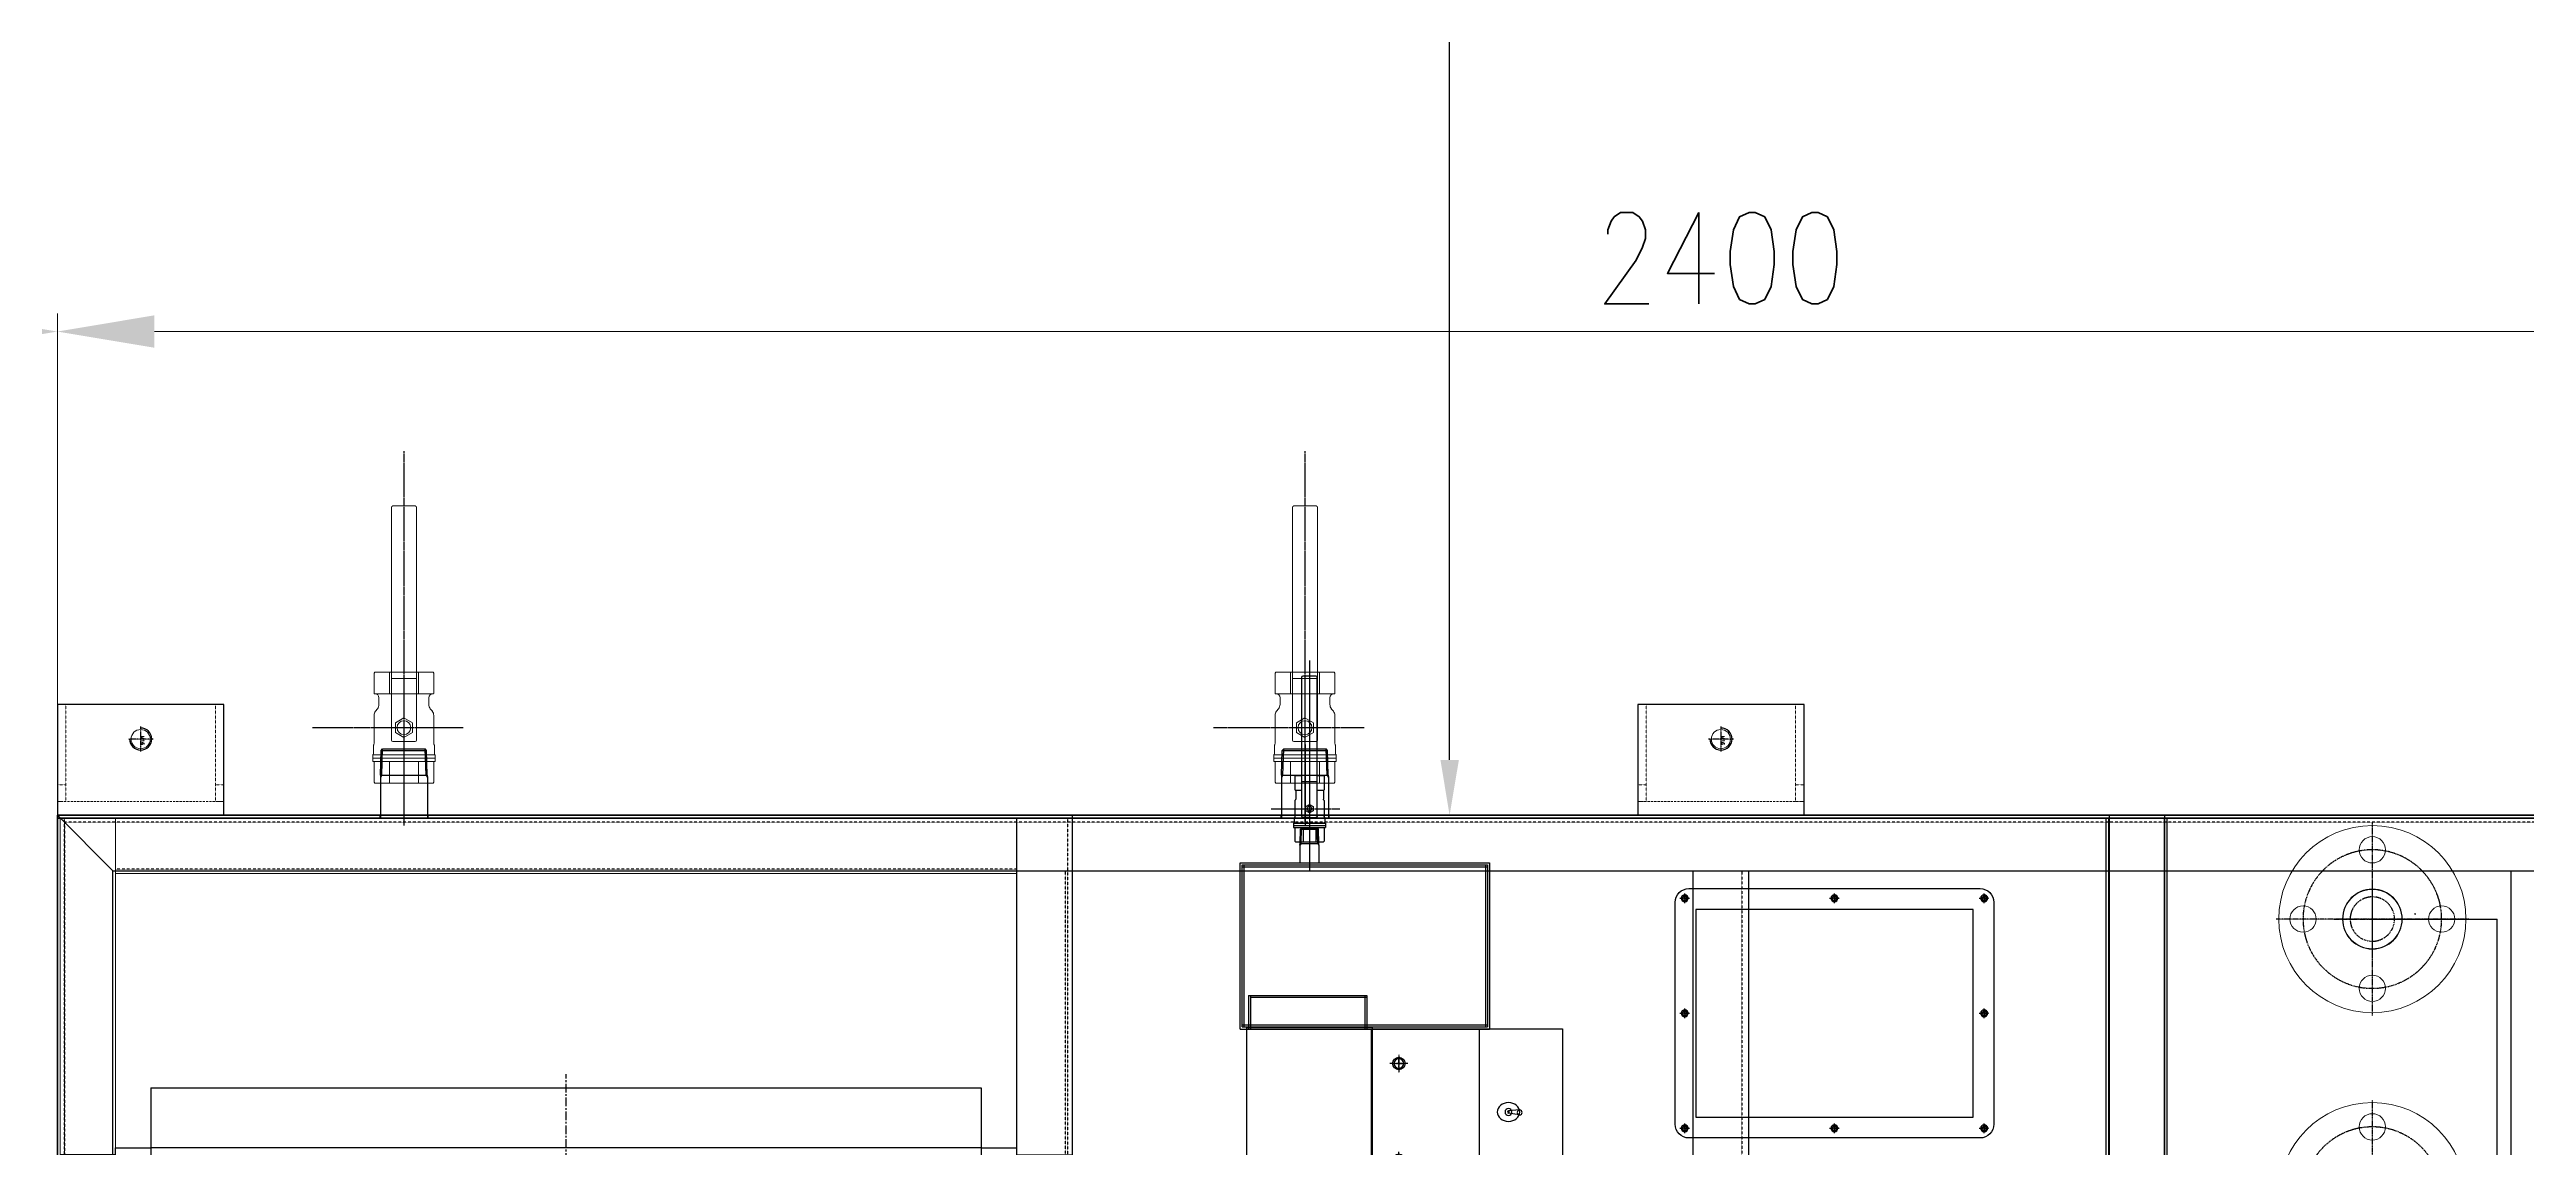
# Model space of a CAD drawing. Header units: millimetres. Extents: x -32759 to 129432, y 390 to 54305.
# Drawn here: x 24074 to 25861, y 29376 to 30169 of the extents above; entities that cross this region are included whole.
import ezdxf

# ---------------------------------------------------------------- set-up
doc = ezdxf.new("R2010")
doc.units = ezdxf.units.MM
for name, pattern in [('CENTER', [2, 1.25, -0.25, 0.25, -0.25]), ('HIDDEN', [0.375, 0.25, -0.125]), ('HIDDEN2', [4.7625, 3.175, -1.5875]), ('PHANTOM', [2.5, 1.25, -0.25, 0.25, -0.25, 0.25, -0.25])]:
    doc.linetypes.add(name, pattern=pattern)
for name, color, linetype in [('01a', 8, 'Continuous'), ('01b', 30, 'Continuous'), ('01d', 211, 'Continuous'), ('01j', 243, 'Continuous'), ('04', 111, 'Continuous'), ('1', 20, 'Continuous'), ('3', 5, 'Continuous'), ('4', 102, 'Continuous'), ('_0', 3, 'Continuous'), ('BOM-UDEF', 3, 'Continuous'), ('CENTER', 1, 'CENTER'), ('CL', 1, 'CENTER'), ('FL', 3, 'Continuous'), ('HL', 2, 'HIDDEN'), ('PL', 5, 'PHANTOM'), ('외형선', 3, 'Continuous')]:
    doc.layers.add(name, color=color, linetype=linetype)
doc.layers.add('08 소재', color=7, linetype='Continuous', lineweight=60, true_color=0xeb9514)
for name, color, linetype, lineweight in [('1-senter', 1, 'CENTER', 15), ('2은선', 2, 'HIDDEN', 18), ('_BODY', 7, 'Continuous', 13)]:
    doc.layers.add(name, color=color, linetype=linetype, lineweight=lineweight)
doc.styles.add('ROAMNS', font='romans.shx', dxfattribs={"width": 0.8, "bigfont": 'whgtxt.shx'})
doc.styles.add('한글', font='romans.shx', dxfattribs={"height": 4, "bigfont": 'whgtxt.shx'})
doc.dimstyles.new('20 작은 한덕_도면칫수', dxfattribs={"dimscale": 20, "dimtxt": 3.3, "dimasz": 3.5, "dimexe": 0.65, "dimexo": 1.25, "dimgap": 1, "dimtad": 1, "dimdec": 0, "dimdsep": 46, "dimtxsty": 'ROAMNS', "dimcen": 0, "dimclrd": 7, "dimclre": 7, "dimclrt": 2, "dimadec": 0, "dimazin": 2, "dimtp": 0.1, "dimtm": 0.1, "dimtfac": 0.71, "dimtdec": 0, "dimtmove": 0, "dimatfit": 3, "dimfxl": 1, "dimlwd": -1, "dimlwe": -1, "dimarcsym": 1})
doc.dimstyles.new('20 한덕_도면칫수', dxfattribs={"dimscale": 20, "dimtxt": 3.3, "dimasz": 2, "dimexe": 0.65, "dimexo": 1.25, "dimgap": 1, "dimtad": 1, "dimdsep": 46, "dimtxsty": 'ROAMNS', "dimcen": 0, "dimclrd": 7, "dimclre": 7, "dimclrt": 2, "dimadec": 0, "dimazin": 2, "dimtp": 0.1, "dimtm": 0.1, "dimtfac": 0.71, "dimtmove": 0, "dimatfit": 3, "dimfxl": 1, "dimlwd": -1, "dimlwe": -1, "dimarcsym": 1})

# ---------------------------------------------------------------- blocks, each defined once
blk = doc.blocks.new('*D1460')
at = {"color": 7, "linetype": 'ByBlock', "transparency": 16777216}
for p, q in [((272423.9, 142126.5), (272423.9, 142698.2)), ((274823.9, 142046.5), (274823.9, 142698.2)), ((274753.9, 142685.2), (272493.9, 142685.2))]:
    blk.add_line(p, q, dxfattribs=at)
at = {"color": 7, "transparency": 16777216}
for points in [[(272493.9, 142696.9), (272493.9, 142673.5), (272423.9, 142685.2)], [(274753.9, 142696.9), (274753.9, 142673.5), (274823.9, 142685.2)]]:
    blk.add_solid(points, dxfattribs=at)
at = {"layer": 'Defpoints', "color": 0, "transparency": 16777216}
for p in [(272423.9, 142685.2), (272423.9, 142101.5), (274823.9, 142021.5)]:
    blk.add_point(p, dxfattribs=at)
at = {"color": 2, "transparency": 16777216, "insert": (273623.9, 142738.2), "char_height": 66, "attachment_point": 5, "style": 'ROAMNS'}
blk.add_mtext('2400', dxfattribs=at)
blk = doc.blocks.new('*D1461')
at = {"color": 7, "linetype": 'ByBlock', "transparency": 16777216}
for p, q in [((270823.9, 142222.4), (270823.9, 142698.2)), ((272423.9, 142312.6), (272423.9, 142698.2)), ((272353.9, 142685.2), (270893.9, 142685.2))]:
    blk.add_line(p, q, dxfattribs=at)
at = {"color": 7, "transparency": 16777216}
for points in [[(270893.9, 142696.9), (270893.9, 142673.5), (270823.9, 142685.2)], [(272353.9, 142696.9), (272353.9, 142673.5), (272423.9, 142685.2)]]:
    blk.add_solid(points, dxfattribs=at)
at = {"layer": 'Defpoints', "color": 0, "transparency": 16777216}
for p in [(270823.9, 142685.2), (272423.9, 142287.6), (270823.9, 142197.4)]:
    blk.add_point(p, dxfattribs=at)
at = {"color": 2, "transparency": 16777216, "insert": (271623.9, 142738.2), "char_height": 66, "attachment_point": 5, "style": 'ROAMNS'}
blk.add_mtext('1600', dxfattribs=at)
blk = doc.blocks.new('cvbncvbnvc')
at = {"color": 2, "ltscale": 0.5}
for p, q in [((446863.7, 224427), (446863.7, 225627)), ((446903.7, 224427), (446903.7, 225627)), ((447651.7, 224427), (447651.7, 225627))]:
    blk.add_line(p, q, dxfattribs=at)
at = {"ltscale": 0.5}
for p, q in [((448383.7, 225627), (448383.7, 224427)), ((448383.7, 224427), (445983.7, 224427))]:
    blk.add_line(p, q, dxfattribs=at)
blk = doc.blocks.new('wqerwqrewq')
at = {"ltscale": 0.5}
for p, q in [((474275.7, 302955.3), (474275.7, 302957.3)), ((474275.7, 302957.3), (475471.7, 302957.3)), ((474275.7, 302955.3), (475471.7, 302955.3)), ((475471.7, 302955.3), (475471.7, 302957.3))]:
    blk.add_line(p, q, dxfattribs=at)
at = {"color": 2, "linetype": 'HIDDEN2', "ltscale": 0.5}
for p, q in [((474798.7, 302957.3), (474798.7, 302955.3)), ((474948.7, 302957.3), (474948.7, 302955.3))]:
    blk.add_line(p, q, dxfattribs=at)
blk = doc.blocks.new('sdfgdsgsdgsd')
at = {"layer": '1'}
blk.add_line((445072.6, 186300.7), (445072.6, 186242.2), dxfattribs=at)
at = {"layer": '3'}
for p, q in [((445056.3, 186296.3), (445057.3, 186297.4)), ((445088, 186297.4), (445057.3, 186297.4)), ((445089, 186296.3), (445088, 186297.4)), ((445055.8, 186278.4), (445056.3, 186296.3)), ((445089, 186296.3), (445056.3, 186296.3)), ((445089.5, 186278.4), (445089, 186296.3)), ((445055.6, 186276.9), (445055.6, 186247.5)), ((445089.5, 186278.4), (445055.8, 186278.4)), ((445089.6, 186276.9), (445089.6, 186247.5))]:
    blk.add_line(p, q, dxfattribs=at)
at = {"layer": '4'}
for p, q in [((445056.7, 186278.4), (445057.3, 186297.4)), ((445088.6, 186278.4), (445088, 186297.4)), ((445055.8, 186278.4), (445055.6, 186276.9)), ((445056.7, 186278.4), (445055.6, 186276.9)), ((445088.6, 186278.4), (445089.6, 186276.9)), ((445089.5, 186278.4), (445089.6, 186276.9))]:
    blk.add_line(p, q, dxfattribs=at)
blk = doc.blocks.new('BA-25P')
for p, q in [((-40, 21.1), (-39.4, 21.5)), ((-40, 21.1), (-40, -21.1)), ((-39.4, 21.5), (-24.7, 21.5)), ((-24.5, 21.3), (-24.5, -21.3)), ((-21.5, 18), (-16.7, 18)), ((-13.7, 19), (-11.8, 20.5)), ((-8.8, 21.5), (8.6, 21.5)), ((12.2, 21.7), (12.4, 21.8)), ((12.9, 22), (19, 22)), ((19.5, 22.5), (24.5, 22.5)), ((19.5, 22.5), (19.5, -22.5)), ((22, 22.5), (22, -22.5)), ((24.5, 22.5), (24.5, -22.5)), ((24.5, 21.5), (39.4, 21.5)), ((40, 21.1), (39.4, 21.5)), ((40, 21.1), (40, -21.1)), ((-160, 8), (-160, -8)), ((-159, 9), (9, 9)), ((-40, 10.5), (-24.5, 10.5)), ((-35.5, 9), (-35.5, -9)), ((10, 8), (10, -8)), ((24.5, 10.5), (40, 10.5)), ((-159, -9), (9, -9)), ((-40, -10.5), (-24.5, -10.5)), ((24.5, -10.5), (40, -10.5)), ((-40, -21.1), (-39.4, -21.5)), ((-39.4, -21.5), (-24.7, -21.5)), ((-21.5, -18), (-16.7, -18)), ((-13.7, -19), (-11.8, -20.5)), ((-8.8, -21.5), (8.6, -21.5)), ((12.2, -21.7), (12.4, -21.8)), ((12.9, -22), (19, -22)), ((19.5, -22.5), (24.5, -22.5)), ((24.5, -21.5), (39.4, -21.5)), ((40, -21.1), (39.4, -21.5))]:
    blk.add_line(p, q)
blk.add_lwpolyline([(7.2, 0), (3.6, 6.2), (-3.6, 6.2), (-7.2, 0), (-3.6, -6.2), (3.6, -6.2)], close=True)
blk.add_circle((0, 0), 5)
for centre, radius, start, end in [((-24.7, 21.3), 0.2, 0, 90), ((-21.5, 21), 3, 180, 270), ((-16.7, 23), 5, 270, 307.5582), ((-8.8, 16.5), 5, 90, 127.5582), ((8.6, 56.9), 35.4, 269.9365, 275.7235), ((12.9, 21), 1, 90, 124.5464), ((19, 22.5), 0.5, 270, 360), ((-159, 8), 1, 90, 180), ((9, 8), 1, 0, 90), ((-159, -8), 1, 180, 270), ((9, -8), 1, 270, 0), ((-24.7, -21.3), 0.2, 270, 0), ((-21.5, -21), 3, 90, 180), ((-16.7, -23), 5, 52.4418, 90), ((-8.8, -16.5), 5, 232.4418, 270), ((8.6, -56.9), 35.4, 84.2765, 90.0635), ((12.9, -21), 1, 235.4536, 270), ((19, -22.5), 0.5, 0, 90)]:
    blk.add_arc(centre, radius, start, end)
at = {"layer": 'CENTER'}
for p, q in [((0, 66), (0, -42.8)), ((-199.5, 0), (68.3, 0))]:
    blk.add_line(p, q, dxfattribs=at)
blk = doc.blocks.new('asfasfafad')
at = {"ltscale": 0.5}
blk.add_circle((450922.2, 187774.3), 3.5, dxfattribs=at)
at = {"layer": 'CL', "ltscale": 0.5}
for p, q in [((450917.7, 187774.3), (450926.7, 187774.3)), ((450922.2, 187778.8), (450922.2, 187769.8))]:
    blk.add_line(p, q, dxfattribs=at)
blk = doc.blocks.new('sdffgsdgds')
at = {"ltscale": 0.5}
for p, q in [((450625.7, 187649.8), (450625.7, 187769.8)), ((450625.7, 187769.8), (450853.7, 187769.8)), ((450715.7, 187649.8), (450715.7, 187769.8)), ((450793.7, 187649.8), (450793.7, 187769.8)), ((450853.7, 187649.8), (450853.7, 187769.8)), ((450822.6, 187711.8), (450814.8, 187710.7)), ((450822.7, 187708.3), (450814.8, 187709)), ((450625.7, 187649.8), (450853.7, 187649.8)), ((450627.2, 187625.8), (450627.2, 187649.8)), ((450628.7, 187625.8), (450628.7, 187649.8)), ((450711.2, 187625.8), (450711.2, 187649.8)), ((450712.7, 187625.8), (450712.7, 187649.8)), ((450627.2, 187625.8), (450712.7, 187625.8)), ((450628.7, 187626.8), (450712.7, 187626.8))]:
    blk.add_line(p, q, dxfattribs=at)
for centre, radius in [((450814.8, 187709.8), 2.49), ((450822.9, 187710.1), 1.78)]:
    blk.add_circle(centre, radius, dxfattribs=at)
for major_axis, ratio in [((8.13, 0), 0.829587), ((0, 0.809), 0.734174)]:
    blk.add_ellipse((450814.8, 187709.8), major_axis=major_axis, ratio=ratio, dxfattribs=at)
for p in [(-186.5, -29.5), (-186.5, -99.5)]:
    blk.add_blockref('asfasfafad', p)
blk = doc.blocks.new('kljhjkk')
at = {"layer": '1'}
blk.add_line((452009.2, 185555.5), (452009.2, 185525.2), dxfattribs=at)
at = {"layer": '3'}
for p, q in [((452002.4, 185541.9), (452002.7, 185552.1)), ((452002.7, 185552.1), (452003.5, 185552.9)), ((452015.6, 185552.1), (452002.7, 185552.1)), ((452014.9, 185552.9), (452003.5, 185552.9)), ((452015.6, 185552.1), (452014.9, 185552.9)), ((452015.9, 185541.9), (452015.6, 185552.1)), ((452002.3, 185540.5), (452002.4, 185541.9)), ((452002.3, 185540.5), (452002.3, 185527.9)), ((452015.9, 185541.9), (452002.4, 185541.9)), ((452016.1, 185540.5), (452015.9, 185541.9)), ((452016.1, 185540.5), (452016.1, 185527.9)), ((452016.1, 185527.9), (452002.3, 185527.9))]:
    blk.add_line(p, q, dxfattribs=at)
at = {"layer": '4'}
for p, q in [((452003.1, 185541.9), (452003.5, 185552.9)), ((452015.2, 185541.9), (452014.9, 185552.9)), ((452003.1, 185541.9), (452002.3, 185540.5)), ((452015.2, 185541.9), (452016.1, 185540.5))]:
    blk.add_line(p, q, dxfattribs=at)
blk = doc.blocks.new('BA-10P')
for p, q in [((-96, 6.2), (-96, 1.6)), ((-96, 1.6), (-96, -3)), ((5.4, 7.2), (-95, 7.2)), ((-24, 11.7), (-23.4, 12.1)), ((-24, 11.7), (-24, 7.2)), ((-23.4, 12.1), (-13.7, 12.1)), ((-19.6, 7.2), (-19.6, -4)), ((-13.5, 11.9), (-13.5, 7.2)), ((-13.3, 11.6), (-7, 11.6)), ((-6.4, 11.8), (-6.1, 12)), ((-5.6, 12.1), (5.6, 12.1)), ((6.2, 12.3), (6.4, 12.4)), ((6.4, 1.6), (6.4, 6.2)), ((6.4, 1.6), (6.4, -3)), ((6.9, 12.6), (10, 12.6)), ((10.5, 13.1), (13.5, 13.1)), ((10.5, 13.1), (10.5, -9.9)), ((12, 13.1), (12, -9.9)), ((13.5, 13.1), (13.5, -9.9)), ((13.5, 12.1), (23.4, 12.1)), ((13.5, 6.1), (24, 6.1)), ((24, 11.7), (23.4, 12.1)), ((24, 11.7), (24, -8.5)), ((5.4, -4), (-95, -4)), ((-24, -4), (-24, -8.5)), ((-24, -8.5), (-23.4, -8.9)), ((-23.4, -8.9), (-13.7, -8.9)), ((-13.5, -4), (-13.5, -8.7)), ((-13.3, -8.4), (-7, -8.4)), ((-6.4, -8.5), (-6.1, -8.7)), ((-5.6, -8.9), (5.6, -8.9)), ((6.2, -9.1), (6.4, -9.2)), ((6.9, -9.4), (10, -9.4)), ((10.5, -9.9), (13.5, -9.9)), ((13.5, -2.9), (24, -2.9)), ((13.5, -8.9), (23.4, -8.9)), ((24, -8.5), (23.4, -8.9))]:
    blk.add_line(p, q)
blk.add_lwpolyline([(3, 1.6), (1.5, 4.2), (-1.5, 4.2), (-3, 1.6), (-1.5, -1), (1.5, -1)], close=True)
blk.add_circle((0, 1.6), 1.62)
for centre, radius, start, end in [((-95, 6.2), 1, 90, 180), ((-13.7, 11.9), 0.2, 0, 90), ((-13.3, 11.8), 0.2, 180, 270), ((-7, 12.6), 1, 270, 300.7995), ((-5.6, 11.1), 1, 90, 120.7995), ((5.4, 6.2), 1, 0, 90), ((5.6, 13.1), 1, 270, 304.5464), ((6.9, 11.6), 1, 90, 124.5464), ((10, 13.1), 0.5, 270, 0), ((-95, -3), 1, 180, 270), ((-13.7, -8.7), 0.2, 270, 0), ((-13.3, -8.6), 0.2, 90, 180), ((-7, -9.4), 1, 59.2005, 90), ((-5.6, -7.9), 1, 239.2005, 270), ((5.4, -3), 1, 270, 0), ((5.6, -9.9), 1, 55.4536, 90), ((6.9, -8.4), 1, 235.4536, 270), ((10, -9.9), 0.5, 0, 90)]:
    blk.add_arc(centre, radius, start, end)
at = {"layer": 'CENTER'}
for p, q in [((0, 29.4), (0, -20.5)), ((-107.1, 1.6), (44.8, 1.6))]:
    blk.add_line(p, q, dxfattribs=at)
blk = doc.blocks.new('sdfgsdfgsdfgfsdgd')
at = {"ltscale": 0.5}
for p, q in [((452555, 185817.4), (452435, 185817.4)), ((452435, 185817.4), (452435, 185637.4)), ((452553.5, 185815.9), (452436.5, 185815.9)), ((452436.5, 185815.9), (452436.5, 185638.9)), ((452553.5, 185814.4), (452436.5, 185814.4)), ((452438, 185815.9), (452438, 185638.9)), ((452552, 185815.9), (452552, 185638.9)), ((452553.5, 185815.9), (452553.5, 185638.9)), ((452555, 185817.4), (452555, 185637.4)), ((452435, 185637.4), (452555, 185637.4)), ((452436.5, 185640.4), (452553.5, 185640.4)), ((452436.5, 185638.9), (452553.5, 185638.9))]:
    blk.add_line(p, q, dxfattribs=at)
blk.add_blockref('BA-10P', (452396, 185765.7))
at = {"rotation": 90}
blk.add_blockref('kljhjkk', (637962.9, -266241.8), dxfattribs=at)
blk = doc.blocks.new('asdfsadsf')
blk.add_blockref('sdffgsdgds', (-2345.6, 18433.1))
at = {"rotation": 90}
blk.add_blockref('sdfgsdfgsdfgfsdgd', (634093, -246472), dxfattribs=at)
blk = doc.blocks.new('A$C36E35FFA')
at = {"ltscale": 0.5}
blk.add_circle((3.5, 3.5), 2.5, dxfattribs=at)
at = {"layer": 'CL', "ltscale": 0.5}
for p, q in [((0, 3.5), (7, 3.5)), ((3.5, 7), (3.5, 0))]:
    blk.add_line(p, q, dxfattribs=at)
blk = doc.blocks.new('sdfgsdfgsdfgsdfs')
at = {"ltscale": 0.5}
for p, q in [((450262, 185547.2), (450052, 185547.2)), ((450042, 185537.2), (450042, 185377.2)), ((450272, 185377.2), (450272, 185537.2)), ((450052, 185367.2), (450262, 185367.2))]:
    blk.add_line(p, q, dxfattribs=at)
for centre, start, end in [((450052, 185537.2), 90, 180), ((450262, 185537.2), 0, 90), ((450052, 185377.2), 180, 270), ((450262, 185377.2), 270, 0)]:
    blk.add_arc(centre, 10, start, end, dxfattribs=at)
for p in [(450045.5, 185536.7), (450153.5, 185536.7), (450261.5, 185536.7), (450045.5, 185453.7), (450261.5, 185453.7), (450045.5, 185370.7), (450153.5, 185370.7), (450261.5, 185370.7)]:
    blk.add_blockref('A$C36E35FFA', p, dxfattribs=at)
blk = doc.blocks.new('xcvbxcvbcvbvxcxc')
at = {"ltscale": 0.5}
for p, q in [((508454.9, 282119), (508454.9, 284519)), ((508494.9, 284479), (508454.9, 284519)), ((508494.9, 284479), (508494.9, 282159))]:
    blk.add_line(p, q, dxfattribs=at)
at = {"layer": 'HL', "ltscale": 0.5}
blk.add_line((508459.9, 282124), (508459.9, 284514), dxfattribs=at)
blk = doc.blocks.new('cvncvbncvncv')
at = {"ltscale": 0.5}
for p, q in [((505483.1, 284638.8), (506683.1, 284638.8)), ((505523.1, 284598.8), (505483.1, 284638.8)), ((506643.1, 284598.8), (506683.1, 284638.8)), ((506643.1, 284598.8), (505523.1, 284598.8))]:
    blk.add_line(p, q, dxfattribs=at)
at = {"layer": 'HL', "ltscale": 0.5}
blk.add_line((505488.1, 284633.8), (506678.1, 284633.8), dxfattribs=at)
blk = doc.blocks.new('asfdsdfafsad')
at = {"ltscale": 0.5}
for p, q in [((507346.1, 283868.7), (506226.1, 283868.7)), ((506226.1, 283868.7), (506226.1, 283828.7)), ((507346.1, 283868.7), (507346.1, 283828.7)), ((506226.1, 283828.7), (507346.1, 283828.7))]:
    blk.add_line(p, q, dxfattribs=at)
at = {"layer": 'HL', "ltscale": 0.5}
blk.add_line((506226.1, 283833.7), (507346.1, 283833.7), dxfattribs=at)
blk = doc.blocks.new('sdfgfgsfdgsd')
for name, p in [('xcvbxcvbcvbvxcxc', (-2088.1, -1572.4)), ('cvncvbncvncv', (883.7, -1692.2)), ('asfdsdfafsad', (180.7, -1614.1)), ('asfdsdfafsad', (180.7, -2102.1)), ('asfdsdfafsad', (180.7, -2692.1))]:
    blk.add_blockref(name, p)
blk = doc.blocks.new('sdfgsdgfdgd')
at = {"ltscale": 0.5}
blk.add_circle((489855.9, 297052.9), 6.92, dxfattribs=at)
at = {"layer": 'CL', "ltscale": 0.5}
for p, q in [((489846.9, 297052.9), (489864.9, 297052.9)), ((489855.9, 297061.9), (489855.9, 297043.9))]:
    blk.add_line(p, q, dxfattribs=at)
at = {"layer": 'FL', "color": 1, "ltscale": 0.5}
blk.add_arc((489855.9, 297052.9), 8, 270, 180, dxfattribs=at)
at = {"color": 2, "style": '한글'}
blk.add_text('M16', height=2.4, dxfattribs=at).set_placement((489853.5, 297053.1))
blk = doc.blocks.new('sdfgsdfsdgsd')
at = {"color": 2, "linetype": 'HIDDEN2', "ltscale": 0.5}
blk.add_line((490032.2, 296995.1), (490032.2, 297115.1), dxfattribs=at)
at = {"ltscale": 0.5}
blk.add_line((490042.2, 296995.1), (490042.2, 297115.1), dxfattribs=at)
at = {"layer": '외형선'}
for p, q in [((490042.2, 297115.1), (489962.2, 297115.1)), ((489962.2, 297115.1), (489962.2, 296995.1)), ((489962.2, 296995.1), (490042.2, 296995.1))]:
    blk.add_line(p, q, dxfattribs=at)
blk.add_blockref('sdfgsdgfdgd', (131.3, 2.2))
blk = doc.blocks.new('cvbncncvbcn')
at = {"ltscale": 0.5}
for p, q in [((490334.8, 296974.9), (490334.8, 296980.9)), ((490334.8, 296980.9), (490404.8, 296980.9)), ((490334.8, 296974.9), (490404.8, 296974.9)), ((490392.8, 296974.9), (490392.8, 296980.9)), ((490404.8, 296974.9), (490404.8, 296980.9))]:
    blk.add_line(p, q, dxfattribs=at)
blk = doc.blocks.new('ASFDASFDDFAS')
blk.add_blockref('sdfgsdfsdgsd', (21.3, -380.4))
at = {"layer": '2은선', "xscale": -1, "rotation": 180}
blk.add_blockref('cvbncncvbcn', (-351.3, 593709.5), dxfattribs=at)
at = {"layer": '2은선'}
blk.add_blockref('cvbncncvbcn', (-351.3, -360.2), dxfattribs=at)
blk = doc.blocks.new('HS_BOM', base_point=(-3113.6, 16316.3))
at = {"layer": 'BOM-UDEF'}
blk.add_circle((-3113.6, 16316.3), 0.25, dxfattribs=at)
blk = doc.blocks.new('A$C386F4B6A')
at = {"ltscale": 0.5}
for centre, radius in [((69.5, 69.5), 67.5), ((69.5, 119.5), 9.5), ((69.5, 69.5), 21.4), ((19.5, 69.5), 9.5), ((119.5, 69.5), 9.5), ((69.5, 19.5), 9.5)]:
    blk.add_circle(centre, radius, dxfattribs=at)
at = {"layer": 'CL', "ltscale": 0.5}
for p, q in [((69.5, 139), (69.5, 0)), ((0, 69.5), (139, 69.5))]:
    blk.add_line(p, q, dxfattribs=at)
blk.add_circle((69.5, 69.5), 50, dxfattribs=at)
at = {"layer": 'PL', "ltscale": 0.5}
blk.add_circle((69.5, 69.5), 16, dxfattribs=at)
at = {"layer": 'BOM-UDEF', "ltscale": 0.5}
blk.add_blockref('HS_BOM', (73.2, 100.3), dxfattribs=at)
blk = doc.blocks.new('asdfasfsad')
at = {"ltscale": 0.5}
for p, q in [((446432.6, 202147.8), (445782.6, 202147.8)), ((445782.6, 202147.8), (445782.6, 202107.8)), ((446432.6, 202107.8), (446432.6, 202147.8)), ((445782.6, 202107.8), (446432.6, 202107.8)), ((445782.6, 202107.8), (446432.6, 202107.8))]:
    blk.add_line(p, q, dxfattribs=at)
at = {"layer": 'HL', "ltscale": 0.5}
blk.add_line((445782.6, 202110.8), (446432.6, 202110.8), dxfattribs=at)
blk = doc.blocks.new('A$C351C1466')
at = {"ltscale": 0.5}
for p, q in [((2, 140), (2, 0)), ((16, 140), (2, 140)), ((18, 2), (18, 138)), ((2, 94.3), (18, 94.3)), ((2, 45.7), (18, 45.7)), ((2, 0), (16, 0))]:
    blk.add_line(p, q, dxfattribs=at)
for centre, start, end in [((16, 138), 0, 90), ((16, 2), 270, 0)]:
    blk.add_arc(centre, 2, start, end, dxfattribs=at)
at = {"layer": 'CL', "ltscale": 0.5}
for p, q in [((1, 122.5), (19, 122.5)), ((0, 70), (20, 70)), ((1, 17.5), (19, 17.5))]:
    blk.add_line(p, q, dxfattribs=at)
at = {"layer": 'HL', "ltscale": 0.5}
for p, q in [((2, 132), (18, 132)), ((2, 113), (18, 113)), ((2, 27), (18, 27)), ((2, 8), (18, 8))]:
    blk.add_line(p, q, dxfattribs=at)
at = {"layer": 'PL', "ltscale": 0.5}
for p, q in [((2, 90), (18, 90)), ((2, 50), (18, 50))]:
    blk.add_line(p, q, dxfattribs=at)
blk = doc.blocks.new('JFGHGFHG')
at = {"ltscale": 0.5}
for p, q in [((260454.7, 106813.1), (260524.7, 106813.1)), ((260454.7, 106764.5), (260454.7, 106813.1)), ((260454.7, 106809.6), (260524.7, 106809.6)), ((260524.7, 106813.1), (260524.7, 106764.5)), ((260454.7, 106768), (260524.7, 106768)), ((260524.7, 106764.5), (260454.7, 106764.5))]:
    blk.add_line(p, q, dxfattribs=at)
at = {"layer": 'CL', "ltscale": 0.5}
blk.add_line((260452.7, 106788.8), (260526.7, 106788.8), dxfattribs=at)
blk = doc.blocks.new('SDFGSDFGSDGSDF')
at = {"color": 1, "ltscale": 0.5}
for p, q in [((452856.8, 176560), (453326.8, 176560)), ((452856.8, 176510), (452856.8, 176560)), ((453326.8, 176560), (453326.8, 176510)), ((453326.8, 176510), (452856.8, 176510))]:
    blk.add_line(p, q, dxfattribs=at)
blk = doc.blocks.new('XCBXCBCXV')
at = {"color": 1, "ltscale": 0.5}
for p, q in [((453352.6, 177682.3), (453352.6, 178152.3)), ((453352.6, 178152.3), (453452.6, 178152.3)), ((453452.6, 178152.3), (453452.6, 177682.3)), ((453452.6, 177682.3), (453352.6, 177682.3))]:
    blk.add_line(p, q, dxfattribs=at)
blk = doc.blocks.new('sdfxvcbxcvb')
at = {"lineweight": 30}
for p, q in [((112921.9, -65674.7), (112919.9, -65676.7)), ((112945.9, -65676.7), (112919.9, -65676.7)), ((112919.9, -65676.7), (112919.9, -65684.7)), ((112943.9, -65674.7), (112921.9, -65674.7)), ((112927.9, -65676.7), (112927.9, -65684.7)), ((112937.9, -65684.7), (112937.9, -65676.7)), ((112943.9, -65674.7), (112945.9, -65676.7)), ((112945.9, -65684.7), (112945.9, -65676.7)), ((112896.9, -65764.7), (112896.9, -65698.7)), ((112968.9, -65698.7), (112896.9, -65698.7)), ((112963.9, -65693.7), (112901.9, -65693.7)), ((112901.9, -65698.7), (112901.9, -65693.7)), ((112902.9, -65699.7), (112902.9, -65758.7)), ((112958.9, -65695.7), (112906.9, -65695.7)), ((112919.9, -65684.7), (112925.9, -65684.7)), ((112944.9, -65689.7), (112920.9, -65689.7)), ((112920.9, -65689.7), (112920.9, -65695.7)), ((112939.9, -65684.7), (112925.9, -65684.7)), ((112925.9, -65684.7), (112925.9, -65689.7)), ((112927.9, -65689.7), (112927.9, -65695.7)), ((112937.9, -65695.7), (112937.9, -65689.7)), ((112939.9, -65689.7), (112939.9, -65684.7)), ((112945.9, -65684.7), (112939.9, -65684.7)), ((112944.9, -65695.7), (112944.9, -65689.7)), ((112962.9, -65758.7), (112962.9, -65699.7)), ((112963.9, -65698.7), (112963.9, -65693.7)), ((112968.9, -65764.7), (112968.9, -65698.7)), ((112887.9, -65868.7), (112887.9, -65764.7)), ((112887.9, -65764.7), (112977.9, -65764.7)), ((112887.9, -65770.7), (112977.9, -65770.7)), ((112906.9, -65762.7), (112958.9, -65762.7)), ((112977.9, -65764.7), (112977.9, -65868.7)), ((112887.9, -65800.7), (112977.9, -65800.7)), ((112483.9, -65828.7), (112563.9, -65828.7)), ((112483.9, -65868.7), (112483.9, -65828.7)), ((112563.9, -65828.7), (112563.9, -65868.7)), ((112804.9, -65840.7), (112768.9, -65840.7)), ((112769.9, -65833.7), (112836.9, -65833.7)), ((112769.9, -65868.7), (112769.9, -65833.7)), ((112804.9, -65840.7), (112804.9, -65848.7)), ((112836.9, -65833.7), (112836.9, -65868.7)), ((113023.9, -65828.7), (112943.9, -65828.7)), ((112943.9, -65828.7), (112943.9, -65868.7)), ((113023.9, -65868.7), (113023.9, -65828.7)), ((112804.9, -65848.7), (112768.9, -65848.7)), ((112478.9, -65868.7), (112478.9, -66518.7)), ((113028.9, -65868.7), (112478.9, -65868.7)), ((112770.1, -65896.7), (112770.1, -65868.7)), ((112787.1, -65868.7), (112787.1, -65896.7)), ((112817.4, -65899.2), (112817.4, -65868.7)), ((112842.4, -65899.2), (112842.4, -65868.7)), ((113028.9, -65894.2), (113028.9, -65868.7)), ((112739.6, -65896.7), (112739.6, -66490.7)), ((112817.6, -65896.7), (112739.6, -65896.7)), ((112758.6, -65896.7), (112758.6, -66490.7)), ((112798.6, -65896.7), (112798.6, -66490.7)), ((112817.6, -66490.7), (112817.6, -65896.7)), ((112903.9, -65896.2), (112903.9, -66491.2)), ((112940, -65896.2), (112903.9, -65896.2)), ((112920.6, -65894.2), (112920.6, -66493.2)), ((113072.2, -65894.2), (112920.6, -65894.2)), ((112940, -65896.2), (112940, -66491.2)), ((113028.9, -65894.2), (113028.9, -66493.2)), ((113072.2, -65894.2), (113038.9, -65894.2)), ((113072.2, -66493.2), (113072.2, -65894.2)), ((112747.4, -65899.2), (112747.4, -66488.2)), ((112817.6, -65899.2), (112747.4, -65899.2)), ((112815.9, -65899.2), (112815.9, -66488.2)), ((112903.9, -65899.2), (112817.6, -65899.2)), ((112843.9, -65899.2), (112843.9, -66488.2)), ((112912.4, -65899.2), (112903.9, -65899.2)), ((112912.4, -66488.2), (112912.4, -65899.2)), ((112817.6, -66488.2), (112747.4, -66488.2)), ((112817.4, -66488.2), (112817.4, -66518.7)), ((112903.9, -66488.2), (112817.6, -66488.2)), ((112842.4, -66488.2), (112842.4, -66518.7)), ((112903.9, -66488.2), (112912.4, -66488.2)), ((112739.6, -66490.7), (112817.6, -66490.7)), ((112770.1, -66518.7), (112770.1, -66490.7)), ((112787.1, -66490.7), (112787.1, -66518.7)), ((112940, -66491.2), (112903.9, -66491.2)), ((113072.2, -66493.2), (112920.6, -66493.2)), ((113028.9, -66518.7), (113028.9, -66493.2)), ((113072.2, -66493.2), (113038.9, -66493.2)), ((112559.3, -66518.7), (112478.5, -66518.7)), ((112478.9, -66518.7), (113028.9, -66518.7)), ((112483.9, -66518.7), (112483.9, -66558.7)), ((112563.9, -66558.7), (112563.9, -66518.7)), ((112769.9, -66518.7), (112769.9, -66553.7)), ((112817.4, -66518.1), (112817.4, -66507.2)), ((112836.9, -66553.7), (112836.9, -66518.7)), ((112842.4, -66518.1), (112842.4, -66507.2)), ((112943.9, -66558.7), (112943.9, -66518.7)), ((113023.9, -66518.7), (113023.9, -66558.7)), ((112804.9, -66538.7), (112768.9, -66538.7)), ((112804.9, -66538.7), (112804.9, -66546.7)), ((112483.9, -66558.7), (112563.9, -66558.7)), ((112804.9, -66546.7), (112768.9, -66546.7)), ((112769.9, -66553.7), (112836.9, -66553.7)), ((113023.9, -66558.7), (112943.9, -66558.7))]:
    blk.add_line(p, q, dxfattribs=at)
at = {"lineweight": -2}
blk.add_line((112926.7, -65679.7), (112926.7, -65669.7), dxfattribs=at)
at = {"lineweight": 30}
for centre, radius in [((112751.6, -65844.7), 17.7), ((112523.9, -65848.7), 4.5), ((112751.6, -65844.7), 13), ((112751.6, -65844.7), 4), ((112983.9, -65848.7), 4.5), ((112931, -65956.4), 4), ((112931, -66193.7), 4), ((112931, -66430.9), 4), ((112523.9, -66538.7), 4.5), ((112751.6, -66542.7), 17.7), ((112751.6, -66542.7), 13), ((112751.6, -66542.7), 4), ((112983.9, -66538.7), 4.5)]:
    blk.add_circle(centre, radius, dxfattribs=at)
for centre, start, end in [((112906.9, -65699.7), 90, 180), ((112958.9, -65699.7), 0, 90), ((112906.9, -65758.7), 180, 270), ((112958.9, -65758.7), 270, 0)]:
    blk.add_arc(centre, 4, start, end, dxfattribs=at)
at = {"layer": '1-senter', "lineweight": 30}
for p, q in [((112523.9, -65856.2), (112523.9, -65841.2)), ((112983.9, -65841.2), (112983.9, -65856.2)), ((112531.4, -65848.7), (112516.4, -65848.7)), ((112976.4, -65848.7), (112991.4, -65848.7)), ((112931, -65952.4), (112931, -65960.4)), ((112935, -65956.4), (112927, -65956.4)), ((112935, -66193.7), (112927, -66193.7)), ((112931, -66189.7), (112931, -66197.7)), ((112935, -66430.9), (112927, -66430.9)), ((112931, -66426.9), (112931, -66434.9)), ((112516.4, -66538.7), (112531.4, -66538.7)), ((112523.9, -66531.2), (112523.9, -66546.2)), ((112976.4, -66538.7), (112991.4, -66538.7)), ((112983.9, -66531.2), (112983.9, -66546.2))]:
    blk.add_line(p, q, dxfattribs=at)
at = {"layer": 'CL', "ltscale": 5}
blk.add_line((112438.9, -66193.7), (113082.2, -66193.7), dxfattribs=at)
at = {"color": 1}
blk.add_blockref('XCBXCBCXV', (-340523.6, -244110.9), dxfattribs=at)
at = {"color": 1, "rotation": 90}
blk.add_blockref('SDFGSDFGSDGSDF', (289439, -519285.5), dxfattribs=at)
at = {"ltscale": 0.5, "extrusion": (0, 0, -1), "zscale": -1, "rotation": 180}
for p in [(-112390.9, -65973.7), (-112390.9, -66273.7)]:
    blk.add_blockref('A$C351C1466', p, dxfattribs=at)
at = {"extrusion": (0, 0, -1), "zscale": -1, "rotation": 180}
for p in [(148045.8, 40745.1), (148045.8, 40445.1)]:
    blk.add_blockref('JFGHGFHG', p, dxfattribs=at)
at = {"color": 2, "insert": (112709.8, -66253.2), "char_height": 24.75, "attachment_point": 5, "style": 'ROAMNS'}
blk.add_mtext('COOLANT SEPARATOR\\P360', dxfattribs=at)
blk = doc.blocks.new('sdfgsdgfsdsd')
at = {"color": 2, "linetype": 'HIDDEN2', "ltscale": 0.5}
for p, q in [((451500.1, 204107.9), (451500.1, 204109.9)), ((451534.6, 204107.9), (451534.6, 204109.9))]:
    blk.add_line(p, q, dxfattribs=at)
at = {"layer": 'CL', "ltscale": 0.5}
blk.add_line((451517.3, 204105.9), (451517.3, 204111.9), dxfattribs=at)
blk = doc.blocks.new('wetsdfg')
at = {"ltscale": 0.5}
for p, q in [((124343.3, -71810.7), (124343.3, -71808.7)), ((124343.3, -71808.7), (126743.3, -71808.7)), ((124343.3, -71810.7), (126743.3, -71810.7))]:
    blk.add_line(p, q, dxfattribs=at)
for p in [(-326924, -275918.6), (-326274, -275918.6)]:
    blk.add_blockref('sdfgsdgfsdsd', p)
blk = doc.blocks.new('sdgsdfgsgs')
at = {"ltscale": 0.5}
for p, q in [((446006.6, 224057.8), (446006.6, 224059.8)), ((446006.6, 224059.8), (447202.6, 224059.8)), ((446006.6, 224057.8), (447202.6, 224057.8)), ((447202.6, 224057.8), (447202.6, 224059.8))]:
    blk.add_line(p, q, dxfattribs=at)
blk = doc.blocks.new('asdfsfsadas')
at = {"color": 2, "linetype": 'HIDDEN2', "ltscale": 0.5}
for p, q in [((499558.6, 279988.1), (499560.6, 279988.1)), ((499558.6, 279945.1), (499560.6, 279945.1))]:
    blk.add_line(p, q, dxfattribs=at)
at = {"layer": 'CL', "ltscale": 0.5}
blk.add_line((499557.6, 279966.6), (499561.6, 279966.6), dxfattribs=at)
blk = doc.blocks.new('rtuyrtuturt')
blk.add_blockref('sdgsdfgsgs', (48909.2, 56961.9))
at = {"xscale": -1, "rotation": 270}
blk.add_blockref('asdfsfsadas', (215149.1, -218539), dxfattribs=at)
blk = doc.blocks.new('A$C528D25A0')
blk.add_circle((3, 3), 1.62)
at = {"layer": 'CL'}
for p, q in [((0, 3), (6, 3)), ((3, 6), (3, 0))]:
    blk.add_line(p, q, dxfattribs=at)
at = {"layer": 'FL', "color": 1}
blk.add_arc((3, 3), 2, 270, 180, dxfattribs=at)
at = {"color": 2, "insert": (2.5, 4), "char_height": 0.56, "width": 1.478, "attachment_point": 1, "style": 'ROAMNS'}
blk.add_mtext('M4', dxfattribs=at)
blk = doc.blocks.new('xcvbxcbxc')
at = {"ltscale": 0.5}
blk.add_circle((451078.4, 186078.3), 4.5, dxfattribs=at)
blk.add_circle((451078.4, 186078.3), 4.5, dxfattribs=at)
at = {"layer": 'CL', "ltscale": 0.5}
for p, q in [((451078.4, 186084.7), (451078.4, 186071.9)), ((451072, 186078.3), (451084.8, 186078.3))]:
    blk.add_line(p, q, dxfattribs=at)
blk = doc.blocks.new('sdgsdgffsdgfds')
at = {"ltscale": 0.5}
for p, q in [((451174.4, 186068.3), (451052.4, 186068.3)), ((451052.4, 186068.3), (451052.4, 185977.3)), ((451174.4, 185977.3), (451174.4, 186068.3)), ((451052.4, 185977.3), (451174.4, 185977.3))]:
    blk.add_line(p, q, dxfattribs=at)
blk.add_blockref('xcvbxcbxc', (0, 9))
at = {"xscale": -1}
blk.add_blockref('xcvbxcbxc', (902226.8, 9), dxfattribs=at)
blk = doc.blocks.new('safdasfdfasd')
at = {"ltscale": 0.5}
blk.add_circle((498293.2, 279681.8), 21.5, dxfattribs=at)
at = {"layer": 'CL', "ltscale": 0.5}
for p, q in [((498293.2, 279709.6), (498293.2, 279654)), ((498265.4, 279681.8), (498321, 279681.8))]:
    blk.add_line(p, q, dxfattribs=at)
blk = doc.blocks.new('dsfgsdfgfgdss')
at = {"ltscale": 0.5}
for p, q in [((123714.3, -69665.7), (123714.3, -68465.7)), ((124896.3, -69597.8), (124896.3, -69447.8)), ((124896.3, -69447.8), (125096.3, -69447.8)), ((125096.3, -69447.8), (125096.3, -69597.8)), ((125096.3, -69597.8), (124896.3, -69597.8)), ((126114.3, -69665.7), (123714.3, -69665.7))]:
    blk.add_line(p, q, dxfattribs=at)
at = {"extrusion": (0, 0, -1), "zscale": -1, "rotation": 90}
blk.add_blockref('sdgsdgffsdgfds', (61405.3, -520564.9), dxfattribs=at)
at = {"ltscale": 0.5, "extrusion": (0, 0, -1), "zscale": -1, "rotation": 90}
for p in [(-124885.3, -69442.8), (-124993.3, -69442.8), (-125101.3, -69442.8), (-124885.3, -69525.8), (-125101.3, -69525.8), (-124885.3, -69608.8), (-124993.3, -69608.8), (-125101.3, -69608.8)]:
    blk.add_blockref('A$C528D25A0', p, dxfattribs=at)
blk.add_blockref('safdasfdfasd', (-372908.9, -349272.6))
blk = doc.blocks.new('7yie')
at = {"ltscale": 0.5}
blk.add_line((92174.9, 16341.1), (92134.9, 16341.1), dxfattribs=at)
blk = doc.blocks.new('*D1357')
at = {"layer": '_0', "color": 7, "linetype": 'ByBlock', "transparency": 16777216}
for p, q in [((7072.2, 11873), (7060.2, 11873)), ((7047.2, 9583), (7047.2, 11833)), ((7072.2, 9543), (7060.2, 9543))]:
    blk.add_line(p, q, dxfattribs=at)
at = {"layer": '_0', "color": 7, "transparency": 16777216}
for points in [[(7040.6, 11833), (7053.9, 11833), (7047.2, 11873)], [(7040.6, 9583), (7053.9, 9583), (7047.2, 9543)]]:
    blk.add_solid(points, dxfattribs=at)
at = {"layer": 'Defpoints', "color": 0, "transparency": 16777216}
for p in [(7047.2, 11873), (7047.2, 11873), (7047.2, 9543)]:
    blk.add_point(p, dxfattribs=at)
at = {"layer": '_0', "color": 2, "transparency": 16777216, "insert": (6994.2, 10708), "char_height": 66, "attachment_point": 5, "rotation": 90, "style": 'ROAMNS'}
blk.add_mtext('2330', dxfattribs=at)
blk = doc.blocks.new('1')
at = {"ltscale": 0.5}
for p, q in [((6044.869, 8345.019), (6044.869, 9541.019)), ((6044.869, 9541.019), (6044.869, 8345.019)), ((6084.869, 8345.019), (6084.869, 9541.019)), ((6774.873, 9541.019), (6734.873, 9541.019)), ((6734.873, 9541.019), (6734.873, 8345.019)), ((6774.873, 8345.019), (6774.873, 9541.019)), ((6774.873, 8345.019), (6774.873, 9541.019))]:
    blk.add_line(p, q, dxfattribs=at)
at = {"layer": '_0', "color": 4}
for p in [(7712.87, 9468.14), (7802.868, 6531.877)]:
    blk.add_line(p, (7802.868, 9468.14), dxfattribs=at)
at = {"layer": 'HL', "ltscale": 0.5}
for p, q in [((6047.869, 9541.019), (6047.869, 8345.019)), ((6771.873, 8345.019), (6771.873, 9541.019))]:
    blk.add_line(p, q, dxfattribs=at)
at = {"color": 6}
blk.add_blockref('7yie', (-86090.027, -6800.077), dxfattribs=at)
at = {"xscale": -1}
for name, p, rotation in [('BA-25P', (6292.868, 9606.3), 90), ('BA-25P', (6942.868, 9606.3), 90), ('rtuyrtuturt', (-274976.811, -486570.76), 270), ('sdfxvcbxcvb', (72603.561, -103725.908), 270)]:
    blk.add_blockref(name, p, dxfattribs=dict(at, rotation=rotation))
at = {"rotation": 270}
for p in [(-290571.759, 499606.547), (-289431.759, 499606.547)]:
    blk.add_blockref('ASFDASFDDFAS', p, dxfattribs=at)
at = {"xscale": -1}
for name, p in [('sdfgdsgsdgsd', (451365.509, -176706.492)), ('sdfgdsgsdgsd', (452015.509, -176706.492)), ('asdfasfsad', (452517.505, -192606.755))]:
    blk.add_blockref(name, p, dxfattribs=at)
at = {"ltscale": 0.5, "xscale": -1, "rotation": 270}
for p in [(7643.37, 9398.639), (7643.37, 9198.639)]:
    blk.add_blockref('A$C386F4B6A', p, dxfattribs=at)
at = {"layer": '01a', "xscale": -1, "rotation": 90}
blk.add_blockref('sdfgfgsfdgsd', (288989.527, 515909.817), dxfattribs=at)
at = {"layer": '01b', "rotation": 180}
blk.add_blockref('cvbncvbnvc', (454426.616, 233970.061), dxfattribs=at)
at = {"layer": '01d', "xscale": -1}
for name, p, rotation in [('asdfsadsf', (-441379.532, 215471.779), 180), ('wqerwqrewq', (-295434.456, -465930.725), 270)]:
    blk.add_blockref(name, p, dxfattribs=dict(at, rotation=rotation))
at = {"layer": '01d', "rotation": 90}
blk.add_blockref('wqerwqrewq', (310520.192, -465930.725), dxfattribs=at)
at = {"layer": '01j', "xscale": -1, "rotation": 180}
blk.add_blockref('sdfgsdfgsdfgsdfs', (-442832.153, 194857.337), dxfattribs=at)
at = {"layer": '04', "xscale": -1, "rotation": 180}
blk.add_blockref('dsfgsdfgfgdss', (-117671.418, -60122.65), dxfattribs=at)
at = {"layer": '08 소재', "xscale": -1, "rotation": 180}
blk.add_blockref('wetsdfg', (-118300.451, -62267.665), dxfattribs=at)
at = {"layer": '_0'}
dim = blk.add_linear_dim(base=(7047.219, 11873.02), p1=(7047.219, 9543.02), p2=(7047.219, 11873.02), angle=90, dimstyle='20 한덕_도면칫수', dxfattribs=at)
dim.commit()
dim.dimension.update_dxf_attribs({"geometry": '*D1357', "text_midpoint": (6994.219, 10708.02)})
blk = doc.blocks.new('sdfgsdfgcxvxbxcv')
at = {"layer": '_0', "color": 4}
blk.add_line((274183.906, 139324.868), (274183.906, 142261.131), dxfattribs=at)
for base, p1, p2, picture, middle in [((270823.906, 142685.186), (272423.906, 142287.601), (270823.906, 142197.403), '*D1461', (271623.906, 142738.186)), ((272423.906, 142685.186), (274823.906, 142021.451), (272423.906, 142101.451), '*D1460', (273623.906, 142738.186))]:
    dim = blk.add_linear_dim(base=base, p1=p1, p2=p2, angle=180, dimstyle='20 작은 한덕_도면칫수')
    dim.commit()
    dim.dimension.update_dxf_attribs({"geometry": picture, "text_midpoint": middle})
blk.add_blockref('1', (266381.038, 132792.991))

msp = doc.modelspace()

# ---------------------------------------------------------------- block references
at = {"layer": '_BODY'}
msp.add_blockref('sdfgsdfgcxvxbxcv', (-248343.9, -112720), dxfattribs=at)

doc.saveas('drawing.dxf')
